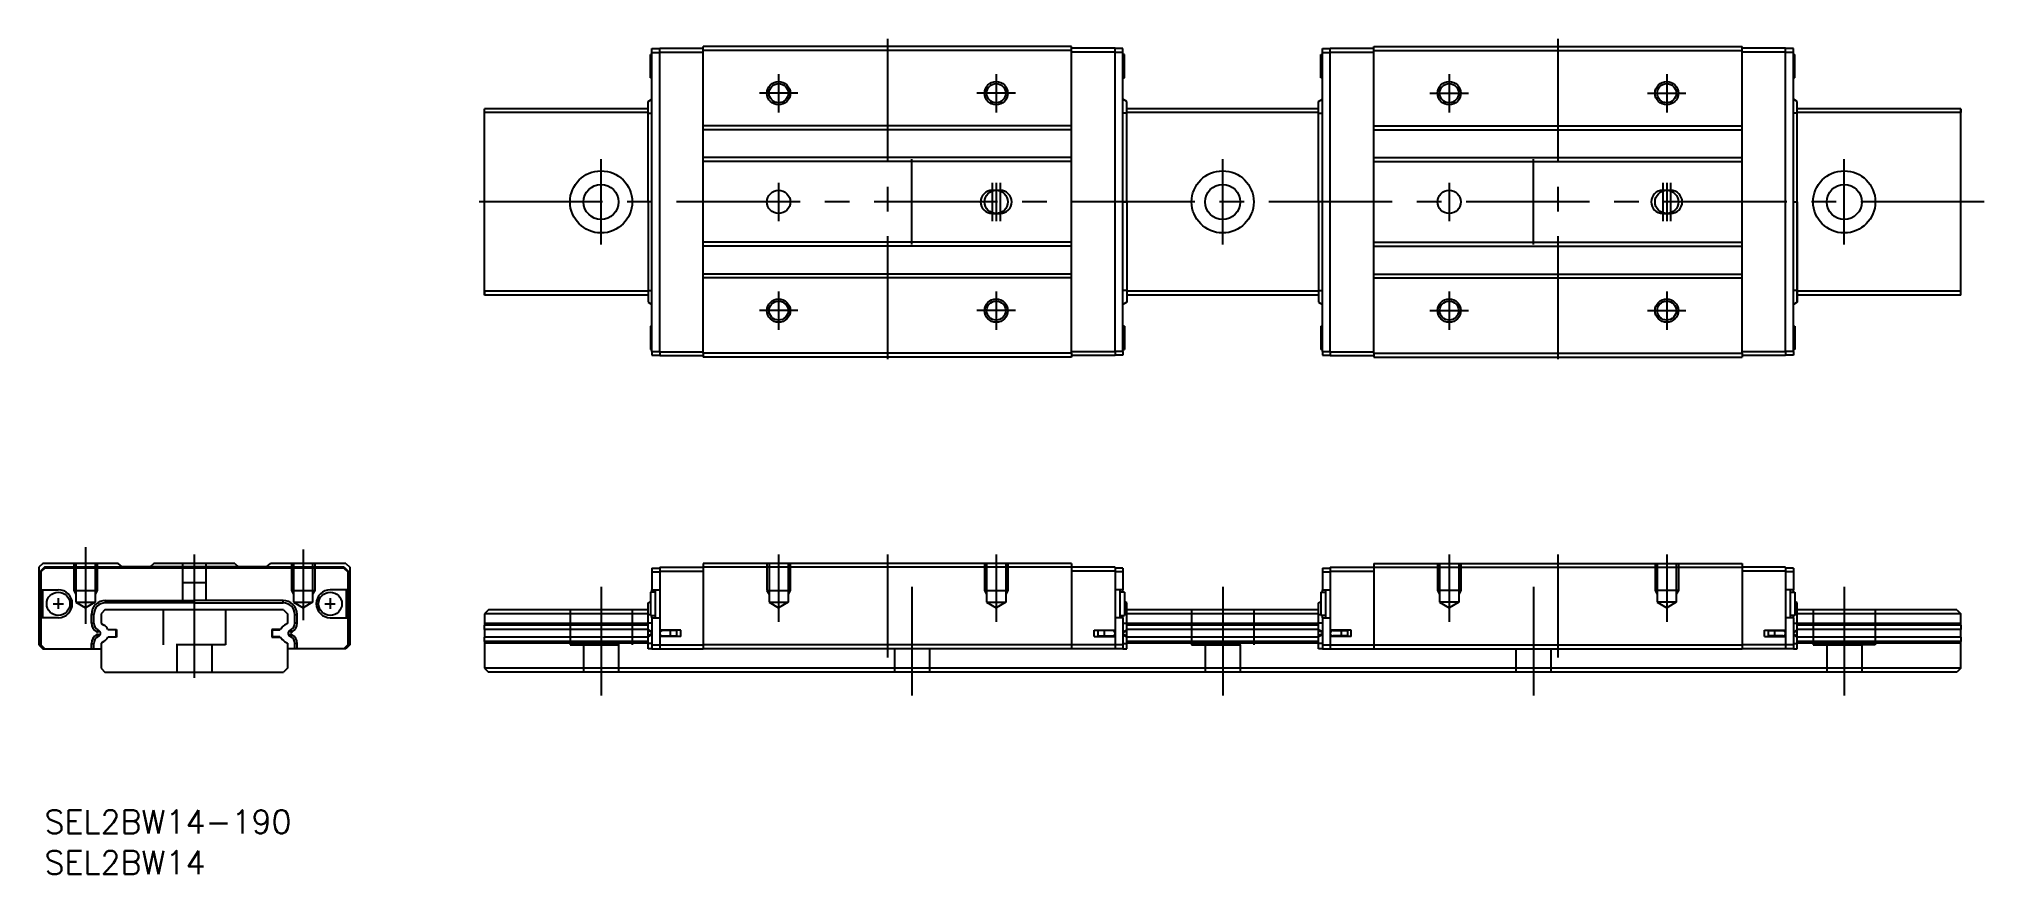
# Model space of a CAD drawing. Extents: x -20 to 230, y -26 to 82.
import ezdxf

# ---------------------------------------------------------------- set-up
doc = ezdxf.new("R2010")
doc.units = 0
doc.header["$LTSCALE"] = 0.5
doc.linetypes.add('CENTER', pattern=[50.8, 31.75, -6.35, 6.35, -6.35])
doc.linetypes.add('DASHED', pattern=[19.05, 12.7, -6.35])
doc.layers.get('0').update_dxf_attribs({"linetype": 'CONTINUOUS'})
doc.layers.add('CENTER', color=1, linetype='CENTER')
doc.styles.get("Standard").update_dxf_attribs({"font": 'txt.shx', "height": 3, "bigfont": 'bigfont.shx'})

# ---------------------------------------------------------------- blocks, each defined once
blk = doc.blocks.new('*U2')
at = {"color": 7, "linetype": 'CONTINUOUS'}
blk.add_text('SEL2BW14-190', height=3, dxfattribs=at).set_placement((-19.26, -20.78))
blk = doc.blocks.new('*U3')
at = {"color": 7, "linetype": 'CONTINUOUS'}
blk.add_text('SEL2BW14', height=3, dxfattribs=at).set_placement((-19.26, -26.02))

msp = doc.modelspace()

# ---------------------------------------------------------------- linework, layer by layer
at = {"color": 7, "linetype": 'CONTINUOUS'}
for p, q in [((58.91, 80.31), (59.91, 80.31)), ((58.91, 79.81), (58.91, 80.31)), ((59.91, 80.36), (65.51, 80.36)), ((59.91, 79.86), (59.91, 80.36)), ((112.91, 80.56), (65.51, 80.56)), ((65.51, 80.06), (65.51, 80.56)), ((112.91, 80.06), (112.91, 80.56)), ((118.51, 80.36), (112.91, 80.36)), ((118.51, 79.86), (118.51, 80.36)), ((119.51, 80.31), (118.51, 80.31)), ((119.51, 79.81), (119.51, 80.31)), ((145.21, 79.81), (145.21, 80.31)), ((145.21, 80.31), (146.21, 80.31)), ((146.21, 80.36), (151.81, 80.36)), ((146.21, 79.86), (146.21, 80.36)), ((151.81, 80.56), (199.21, 80.56)), ((151.81, 80.06), (151.81, 80.56)), ((199.21, 80.06), (199.21, 80.56)), ((204.81, 80.36), (199.21, 80.36)), ((204.81, 79.86), (204.81, 80.36)), ((205.81, 80.31), (204.81, 80.31)), ((205.81, 79.81), (205.81, 80.31)), ((58.91, 79.56), (58.71, 79.56)), ((58.71, 76.56), (58.71, 79.56)), ((58.91, 41.31), (58.91, 79.81)), ((58.91, 79.81), (59.91, 79.81)), ((59.91, 41.26), (59.91, 79.86)), ((59.91, 79.86), (65.51, 79.86)), ((65.51, 41.06), (65.51, 80.06)), ((112.91, 80.06), (65.51, 80.06)), ((112.91, 41.06), (112.91, 80.06)), ((118.51, 79.86), (112.91, 79.86)), ((118.51, 41.26), (118.51, 79.86)), ((119.51, 79.81), (118.51, 79.81)), ((119.51, 41.31), (119.51, 79.81)), ((119.71, 79.56), (119.51, 79.56)), ((119.71, 76.56), (119.71, 79.56)), ((145.01, 79.56), (145.21, 79.56)), ((145.01, 76.56), (145.01, 79.56)), ((145.21, 41.31), (145.21, 79.81)), ((145.21, 79.81), (146.21, 79.81)), ((146.21, 41.26), (146.21, 79.86)), ((146.21, 79.86), (151.81, 79.86)), ((151.81, 41.06), (151.81, 80.06)), ((151.81, 80.06), (199.21, 80.06)), ((199.21, 41.06), (199.21, 80.06)), ((204.81, 79.86), (199.21, 79.86)), ((204.81, 41.26), (204.81, 79.86)), ((205.81, 79.81), (204.81, 79.81)), ((205.81, 41.31), (205.81, 79.81)), ((205.81, 79.56), (206.01, 79.56)), ((206.01, 76.56), (206.01, 79.56)), ((58.71, 76.56), (58.91, 76.56)), ((119.51, 76.56), (119.71, 76.56)), ((145.21, 76.56), (145.01, 76.56)), ((206.01, 76.56), (205.81, 76.56)), ((58.41, 73.49), (58.91, 73.79)), ((58.41, 71.99), (58.41, 73.49)), ((120.01, 73.49), (119.51, 73.79)), ((120.01, 71.99), (120.01, 73.49)), ((144.71, 73.49), (145.21, 73.79)), ((144.71, 71.99), (144.71, 73.49)), ((206.31, 73.49), (205.81, 73.79)), ((206.31, 71.99), (206.31, 73.49)), ((206.31, 47.63), (206.31, 73.49)), ((58.41, 72.56), (37.36, 72.56)), ((37.36, 72.06), (37.36, 72.56)), ((37.36, 48.56), (37.36, 72.56)), ((58.41, 72.06), (37.36, 72.06)), ((58.41, 60.56), (58.41, 71.99)), ((58.41, 71.99), (58.91, 71.99)), ((112.91, 70.36), (65.51, 70.36)), ((120.01, 71.99), (119.51, 71.99)), ((144.71, 72.56), (120.01, 72.56)), ((144.71, 72.06), (120.01, 72.06)), ((120.01, 60.56), (120.01, 71.99)), ((144.71, 60.56), (144.71, 71.99)), ((144.71, 71.99), (145.21, 71.99)), ((151.81, 70.36), (199.21, 70.36)), ((206.31, 71.99), (205.81, 71.99)), ((227.36, 72.56), (206.31, 72.56)), ((227.36, 72.06), (206.31, 72.06)), ((206.31, 60.56), (206.31, 71.99)), ((227.36, 72.56), (227.36, 72.06)), ((227.36, 48.56), (227.36, 72.56)), ((112.91, 69.86), (65.51, 69.86)), ((151.81, 69.86), (199.21, 69.86)), ((112.91, 66.26), (65.51, 66.26)), ((112.91, 65.76), (65.51, 65.76)), ((151.81, 66.26), (199.21, 66.26)), ((151.81, 65.76), (199.21, 65.76)), ((58.41, 60.56), (58.41, 49.13)), ((58.91, 60.56), (58.41, 60.56)), ((102.71, 62.06), (103.71, 62.06)), ((119.51, 60.56), (120.01, 60.56)), ((120.01, 60.56), (120.01, 49.13)), ((144.71, 60.56), (144.71, 49.13)), ((145.21, 60.56), (144.71, 60.56)), ((189.01, 62.06), (190.01, 62.06)), ((205.81, 60.56), (206.31, 60.56)), ((206.31, 60.56), (206.31, 49.13)), ((102.71, 59.06), (103.71, 59.06)), ((189.01, 59.06), (190.01, 59.06)), ((112.91, 55.36), (65.51, 55.36)), ((151.81, 55.36), (199.21, 55.36)), ((112.91, 54.86), (65.51, 54.86)), ((151.81, 54.86), (199.21, 54.86)), ((112.91, 51.26), (65.51, 51.26)), ((112.91, 50.76), (65.51, 50.76)), ((151.81, 51.26), (199.21, 51.26)), ((151.81, 50.76), (199.21, 50.76)), ((58.41, 49.06), (37.36, 49.06)), ((37.36, 49.06), (37.36, 48.56)), ((58.41, 48.56), (37.36, 48.56)), ((58.41, 49.13), (58.91, 49.13)), ((58.41, 49.13), (58.41, 47.63)), ((58.41, 47.63), (58.91, 47.33)), ((120.01, 49.13), (119.51, 49.13)), ((120.01, 47.63), (119.51, 47.33)), ((120.01, 49.13), (120.01, 47.63)), ((144.71, 49.06), (120.01, 49.06)), ((144.71, 48.56), (120.01, 48.56)), ((144.71, 49.13), (144.71, 47.63)), ((144.71, 49.13), (145.21, 49.13)), ((144.71, 47.63), (145.21, 47.33)), ((206.31, 49.13), (205.81, 49.13)), ((206.31, 47.63), (205.81, 47.33)), ((206.31, 49.13), (206.31, 47.63)), ((227.36, 49.06), (206.31, 49.06)), ((227.36, 48.56), (206.31, 48.56)), ((227.36, 48.56), (227.36, 49.06)), ((58.71, 44.56), (58.71, 41.56)), ((58.91, 44.56), (58.71, 44.56)), ((119.71, 44.56), (119.51, 44.56)), ((119.71, 44.56), (119.71, 41.56)), ((145.01, 44.56), (145.01, 41.56)), ((145.01, 44.56), (145.21, 44.56)), ((205.81, 44.56), (206.01, 44.56)), ((206.01, 44.56), (206.01, 41.56)), ((58.71, 41.56), (58.91, 41.56)), ((58.91, 41.31), (58.91, 40.81)), ((58.91, 41.31), (59.91, 41.31)), ((58.91, 40.81), (59.91, 40.81)), ((59.91, 41.26), (65.51, 41.26)), ((59.91, 41.26), (59.91, 40.76)), ((59.91, 40.76), (65.51, 40.76)), ((112.91, 41.06), (65.51, 41.06)), ((65.51, 41.06), (65.51, 40.56)), ((112.91, 40.56), (65.51, 40.56)), ((118.51, 41.26), (112.91, 41.26)), ((112.91, 41.06), (112.91, 40.56)), ((118.51, 40.76), (112.91, 40.76)), ((119.51, 41.31), (118.51, 41.31)), ((118.51, 41.26), (118.51, 40.76)), ((119.51, 40.81), (118.51, 40.81)), ((119.51, 41.56), (119.71, 41.56)), ((119.51, 41.31), (119.51, 40.81)), ((145.21, 41.56), (145.01, 41.56)), ((145.21, 41.31), (145.21, 40.81)), ((145.21, 41.31), (146.21, 41.31)), ((145.21, 40.81), (146.21, 40.81)), ((146.21, 41.26), (151.81, 41.26)), ((146.21, 41.26), (146.21, 40.76)), ((146.21, 40.76), (151.81, 40.76)), ((151.81, 41.06), (199.21, 41.06)), ((151.81, 41.06), (151.81, 40.56)), ((151.81, 40.56), (199.21, 40.56)), ((204.81, 41.26), (199.21, 41.26)), ((199.21, 41.06), (199.21, 40.56)), ((204.81, 40.76), (199.21, 40.76)), ((205.81, 41.31), (204.81, 41.31)), ((204.81, 41.26), (204.81, 40.76)), ((205.81, 40.81), (204.81, 40.81)), ((206.01, 41.56), (205.81, 41.56)), ((205.81, 41.31), (205.81, 40.81)), ((-19.5, 14), (-20, 13.5)), ((-20, 13.5), (-20, 3.5)), ((-19.3, 13.5), (-19.8, 13)), ((-19.8, 13), (-19.8, 5.4)), ((-19.25, 13.4), (-19.75, 12.9)), ((-19.75, 12.9), (-19.75, 10.6)), ((-9.8, 14), (-19.5, 14)), ((19.3, 13.5), (-19.3, 13.5)), ((19.25, 13.4), (-19.25, 13.4)), ((-9.3, 13.55), (-9.8, 14)), ((9.3, 13.55), (-9.3, 13.55)), ((-5.2, 14), (-5.7, 13.55)), ((5.2, 14), (-5.2, 14)), ((5.2, 14), (5.7, 13.55)), ((9.3, 13.55), (9.8, 14)), ((19.5, 14), (9.8, 14)), ((19.25, 13.4), (19.75, 12.9)), ((19.3, 13.5), (19.8, 13)), ((19.5, 14), (20, 13.5)), ((19.75, 12.9), (19.75, 10.6)), ((19.8, 13), (19.8, 5.4)), ((20, 13.5), (20, 3.5)), ((58.91, 13.4), (58.91, 10.6)), ((58.91, 13.4), (59.91, 13.4)), ((58.91, 12.9), (59.91, 12.9)), ((59.91, 13.5), (65.51, 13.5)), ((59.91, 13.5), (59.91, 5.4)), ((59.91, 13), (65.51, 13)), ((112.91, 14), (65.51, 14)), ((65.51, 14), (65.51, 3.5)), ((112.91, 13.5), (65.51, 13.5)), ((112.91, 14), (112.91, 3.5)), ((118.51, 13.5), (112.91, 13.5)), ((118.51, 13), (112.91, 13)), ((118.51, 13.5), (118.51, 5.4)), ((119.51, 13.4), (118.51, 13.4)), ((119.51, 12.9), (118.51, 12.9)), ((119.51, 13.4), (119.51, 10.6)), ((145.21, 13.4), (145.21, 10.6)), ((145.21, 13.4), (146.21, 13.4)), ((145.21, 12.9), (146.21, 12.9)), ((146.21, 13.5), (151.81, 13.5)), ((146.21, 13.5), (146.21, 5.4)), ((146.21, 13), (151.81, 13)), ((151.81, 14), (199.21, 14)), ((151.81, 14), (151.81, 3.5)), ((151.81, 13.5), (199.21, 13.5)), ((199.21, 14), (199.21, 3.5)), ((204.81, 13.5), (199.21, 13.5)), ((204.81, 13), (199.21, 13)), ((204.81, 13.5), (204.81, 5.4)), ((205.81, 13.4), (204.81, 13.4)), ((205.81, 12.9), (204.81, 12.9)), ((205.81, 13.4), (205.81, 10.6)), ((-19.75, 10.6), (-17.5, 10.6)), ((-19.55, 10.6), (-19.55, 7)), ((19.75, 10.6), (17.5, 10.6)), ((19.55, 10.6), (19.55, 7)), ((59.31, 10.3), (58.71, 10.3)), ((58.71, 10.3), (58.71, 7.3)), ((58.91, 10.3), (58.91, 10.6)), ((58.91, 10.6), (59.91, 10.6)), ((59.31, 10.6), (59.31, 7)), ((119.51, 10.6), (118.51, 10.6)), ((119.11, 10.6), (119.11, 7)), ((119.71, 10.3), (119.11, 10.3)), ((119.51, 10.3), (119.51, 10.6)), ((119.71, 10.3), (119.71, 7.3)), ((145.01, 10.3), (145.61, 10.3)), ((145.01, 10.3), (145.01, 7.3)), ((145.21, 10.3), (145.21, 10.6)), ((145.21, 10.6), (146.21, 10.6)), ((145.61, 10.6), (145.61, 7)), ((205.81, 10.6), (204.81, 10.6)), ((205.41, 10.6), (205.41, 7)), ((205.41, 10.3), (206.01, 10.3)), ((205.81, 10.3), (205.81, 10.6)), ((206.01, 10.3), (206.01, 7.3)), ((-11.5, 8), (-12, 7.5)), ((11.5, 8), (-11.5, 8)), ((-11.43, 9.23), (0, 9.23)), ((-11.43, 8.93), (-11.43, 9.23)), ((0, 8.93), (-11.43, 8.93)), ((11.43, 9.23), (0, 9.23)), ((0, 9.23), (0, 8.93)), ((0, 8.93), (11.43, 8.93)), ((11.43, 8.93), (11.43, 9.23)), ((11.5, 8), (12, 7.5)), ((37.86, 8), (37.36, 7.5)), ((58.41, 8), (37.86, 8)), ((58.41, 8.93), (58.71, 9.11)), ((58.41, 3), (58.41, 8.93)), ((120.01, 8.93), (119.71, 9.11)), ((120.01, 3), (120.01, 8.93)), ((144.71, 8), (120.01, 8)), ((144.71, 8.93), (145.01, 9.11)), ((144.71, 3), (144.71, 8.93)), ((206.31, 8.93), (206.01, 9.11)), ((206.31, 3), (206.31, 8.93)), ((208.36, 8), (206.31, 8)), ((226.86, 8), (208.36, 8)), ((226.86, 8), (227.36, 7.5)), ((-19.8, 5.4), (-19.75, 5.4)), ((-19.8, 4.6), (-19.8, 5.4)), ((-19.75, 7), (-19.75, 3.5)), ((-17.5, 7), (-19.75, 7)), ((-13.23, 6.31), (-13.23, 7.43)), ((-12.93, 7.43), (-13.23, 7.43)), ((-13.23, 6.31), (-12.93, 6.31)), ((-12.93, 6.31), (-12.93, 7.43)), ((-12.58, 5.18), (-12.43, 5.44)), ((-12.42, 5.09), (-12.58, 5.18)), ((-12.27, 5.35), (-12.43, 5.44)), ((-12.42, 5.09), (-12.27, 5.35)), ((-12, 7.5), (-12, 6.26)), ((-12, 6.26), (-11.63, 6.05)), ((-11.11, 5.5), (-10, 5.5)), ((-11.01, 5.45), (-11.03, 5.5)), ((-10.05, 5.45), (-11.01, 5.45)), ((-10.05, 4.55), (-10.05, 5.45)), ((-10, 5.5), (-10, 4.5)), ((10, 5.5), (10, 4.5)), ((11.11, 5.5), (10, 5.5)), ((10.05, 5.45), (11.01, 5.45)), ((10.05, 4.55), (10.05, 5.45)), ((11.01, 5.45), (11.03, 5.5)), ((12, 6.26), (11.63, 6.05)), ((12, 7.5), (12, 6.26)), ((12.27, 5.35), (12.43, 5.44)), ((12.42, 5.09), (12.27, 5.35)), ((12.42, 5.09), (12.58, 5.18)), ((12.58, 5.18), (12.43, 5.44)), ((12.93, 7.43), (13.23, 7.43)), ((12.93, 6.31), (12.93, 7.43)), ((13.23, 6.31), (12.93, 6.31)), ((13.23, 6.31), (13.23, 7.43)), ((17.5, 7), (19.75, 7)), ((19.75, 7), (19.75, 3.5)), ((19.8, 5.4), (19.75, 5.4)), ((19.8, 4.6), (19.8, 5.4)), ((58.41, 7.5), (37.36, 7.5)), ((37.36, 7.5), (37.36, 6.26)), ((58.41, 6.26), (37.36, 6.26)), ((37.36, 6.26), (37.36, 6.05)), ((58.41, 6.05), (37.36, 6.05)), ((37.36, 5.5), (37.36, 6.05)), ((58.41, 5.5), (37.36, 5.5)), ((37.36, 5.5), (37.36, 4.5)), ((58.41, 7.43), (58.71, 7.43)), ((58.91, 6.31), (58.41, 6.31)), ((58.91, 5.18), (58.41, 5.44)), ((58.91, 5.09), (58.41, 5.35)), ((58.71, 7.3), (59.31, 7.3)), ((58.91, 7), (58.91, 7.3)), ((58.91, 7), (58.91, 3.5)), ((58.91, 7), (59.91, 7)), ((59.91, 5.4), (59.91, 4.6)), ((62.61, 5.4), (59.91, 5.4)), ((61.31, 5.35), (60.26, 5.35)), ((60.71, 5.35), (60.71, 5.4)), ((61.17, 5.35), (61.17, 5.4)), ((61.31, 5), (61.31, 5.35)), ((62.11, 5.35), (61.31, 5.35)), ((62.11, 5), (62.11, 5.35)), ((62.61, 4.6), (62.61, 5.4)), ((115.81, 4.6), (115.81, 5.4)), ((115.81, 5.4), (118.51, 5.4)), ((116.31, 5.35), (116.31, 5)), ((117.11, 5.35), (116.31, 5.35)), ((117.11, 5.35), (117.11, 5)), ((118.16, 5.35), (117.11, 5.35)), ((117.25, 5.35), (117.25, 5.4)), ((117.71, 5.35), (117.71, 5.4)), ((119.51, 7), (118.51, 7)), ((118.51, 5.4), (118.51, 4.6)), ((119.11, 7.3), (119.71, 7.3)), ((119.51, 7), (119.51, 7.3)), ((119.51, 7), (119.51, 3.5)), ((119.51, 6.31), (120.01, 6.31)), ((119.51, 5.18), (120.01, 5.44)), ((119.51, 5.09), (120.01, 5.35)), ((120.01, 7.43), (119.71, 7.43)), ((144.71, 7.5), (120.01, 7.5)), ((144.71, 6.26), (120.01, 6.26)), ((144.71, 6.05), (120.01, 6.05)), ((144.71, 5.5), (120.01, 5.5)), ((144.71, 7.43), (145.01, 7.43)), ((145.21, 6.31), (144.71, 6.31)), ((145.21, 5.18), (144.71, 5.44)), ((145.21, 5.09), (144.71, 5.35)), ((145.61, 7.3), (145.01, 7.3)), ((145.21, 7), (145.21, 7.3)), ((145.21, 7), (145.21, 3.5)), ((145.21, 7), (146.21, 7)), ((146.21, 5.4), (146.21, 4.6)), ((148.91, 5.4), (146.21, 5.4)), ((146.56, 5.35), (147.61, 5.35)), ((147.01, 5.35), (147.01, 5.4)), ((147.47, 5.35), (147.47, 5.4)), ((147.61, 5.35), (147.61, 5)), ((147.61, 5.35), (148.41, 5.35)), ((148.41, 5.35), (148.41, 5)), ((148.91, 4.6), (148.91, 5.4)), ((202.11, 4.6), (202.11, 5.4)), ((202.11, 5.4), (204.81, 5.4)), ((202.61, 5), (202.61, 5.35)), ((202.61, 5.35), (203.41, 5.35)), ((203.41, 5), (203.41, 5.35)), ((203.41, 5.35), (204.46, 5.35)), ((203.55, 5.35), (203.55, 5.4)), ((204.01, 5.35), (204.01, 5.4)), ((205.81, 7), (204.81, 7)), ((204.81, 5.4), (204.81, 4.6)), ((206.01, 7.3), (205.41, 7.3)), ((205.81, 7), (205.81, 7.3)), ((205.81, 7), (205.81, 3.5)), ((205.81, 6.31), (206.31, 6.31)), ((205.81, 5.18), (206.31, 5.44)), ((205.81, 5.09), (206.31, 5.35)), ((206.31, 7.43), (206.01, 7.43)), ((208.36, 7.5), (206.31, 7.5)), ((208.36, 6.26), (206.31, 6.26)), ((208.36, 6.05), (206.31, 6.05)), ((208.36, 5.5), (206.31, 5.5)), ((227.36, 7.5), (208.36, 7.5)), ((227.36, 6.26), (208.36, 6.26)), ((227.36, 6.05), (208.36, 6.05)), ((227.36, 5.5), (208.36, 5.5)), ((227.36, 6.26), (227.36, 7.5)), ((227.36, 6.05), (227.36, 6.26)), ((227.36, 6.05), (227.36, 5.5)), ((227.36, 4.5), (227.36, 5.5)), ((-20, 3.5), (-19.5, 3)), ((-19.8, 4.6), (-19.75, 4.6)), ((-19.8, 4.6), (-19.8, 3.5)), ((-19.8, 3.5), (-19.3, 3)), ((-19.75, 3.5), (-19.25, 3)), ((-19.5, 3), (-19.3, 3)), ((-19.3, 3), (-19.25, 3)), ((-19.25, 3), (-13.23, 3)), ((-13.23, 3), (-13.23, 3.69)), ((-13.23, 3.69), (-12.93, 3.69)), ((-13.23, 3), (-12.93, 3)), ((-12.93, 3), (-12.93, 3.69)), ((-12.93, 3), (-12, 3)), ((-12.58, 4.82), (-12.42, 4.91)), ((-12.58, 4.82), (-12.43, 4.56)), ((-12.43, 4.56), (-12.27, 4.65)), ((-12.42, 4.91), (-12.27, 4.65)), ((-11.63, 3.95), (-12, 3.74)), ((-12, 3.74), (-12, 0.5)), ((-10, 4.5), (-11.11, 4.5)), ((-11.03, 4.5), (-11.01, 4.55)), ((-11.01, 4.55), (-10.05, 4.55)), ((10, 4.5), (11.11, 4.5)), ((11.01, 4.55), (10.05, 4.55)), ((11.03, 4.5), (11.01, 4.55)), ((11.63, 3.95), (12, 3.74)), ((12, 3.74), (12, 0.5)), ((12.93, 3), (12, 3)), ((12.42, 4.91), (12.27, 4.65)), ((12.43, 4.56), (12.27, 4.65)), ((12.58, 4.82), (12.42, 4.91)), ((12.58, 4.82), (12.43, 4.56)), ((13.23, 3.69), (12.93, 3.69)), ((12.93, 3), (12.93, 3.69)), ((13.23, 3), (12.93, 3)), ((13.23, 3), (13.23, 3.69)), ((19.25, 3), (13.23, 3)), ((19.75, 3.5), (19.25, 3)), ((19.3, 3), (19.25, 3)), ((19.8, 3.5), (19.3, 3)), ((19.5, 3), (19.3, 3)), ((20, 3.5), (19.5, 3)), ((19.8, 4.6), (19.75, 4.6)), ((19.8, 4.6), (19.8, 3.5)), ((58.41, 4.5), (37.36, 4.5)), ((37.36, 3.95), (37.36, 4.5)), ((58.41, 3.95), (37.36, 3.95)), ((37.36, 3.95), (37.36, 3.74)), ((58.41, 3.74), (37.36, 3.74)), ((37.36, 3.74), (37.36, 0.5)), ((58.91, 4.91), (58.41, 4.65)), ((58.91, 4.82), (58.41, 4.56)), ((58.91, 3.69), (58.41, 3.69)), ((58.91, 3), (58.41, 3)), ((58.91, 3.5), (58.91, 3)), ((58.91, 3.5), (59.91, 3.5)), ((58.91, 3), (59.91, 3)), ((62.61, 4.6), (59.91, 4.6)), ((59.91, 4.6), (59.91, 3.5)), ((59.91, 3.5), (65.51, 3.5)), ((59.91, 3.5), (59.91, 3)), ((59.91, 3), (65.51, 3)), ((60.26, 4.65), (61.31, 4.65)), ((60.71, 4.6), (60.71, 4.65)), ((61.17, 4.6), (61.17, 4.65)), ((61.31, 4.65), (61.31, 5)), ((61.31, 4.65), (62.11, 4.65)), ((62.11, 4.65), (62.11, 5)), ((112.91, 3.5), (65.51, 3.5)), ((65.51, 3.5), (65.51, 3)), ((112.91, 3), (65.51, 3)), ((118.51, 3.5), (112.91, 3.5)), ((112.91, 3.5), (112.91, 3)), ((118.51, 3), (112.91, 3)), ((115.81, 4.6), (118.51, 4.6)), ((116.31, 5), (116.31, 4.65)), ((116.31, 4.65), (117.11, 4.65)), ((117.11, 5), (117.11, 4.65)), ((117.11, 4.65), (118.16, 4.65)), ((117.25, 4.6), (117.25, 4.65)), ((117.71, 4.6), (117.71, 4.65)), ((118.51, 4.6), (118.51, 3.5)), ((118.51, 3.5), (118.51, 3)), ((119.51, 3.5), (118.51, 3.5)), ((119.51, 3), (118.51, 3)), ((119.51, 4.91), (120.01, 4.65)), ((119.51, 4.82), (120.01, 4.56)), ((119.51, 3.69), (120.01, 3.69)), ((119.51, 3.5), (119.51, 3)), ((119.51, 3), (120.01, 3)), ((144.71, 4.5), (120.01, 4.5)), ((144.71, 3.95), (120.01, 3.95)), ((144.71, 3.74), (120.01, 3.74)), ((145.21, 4.91), (144.71, 4.65)), ((145.21, 4.82), (144.71, 4.56)), ((145.21, 3.69), (144.71, 3.69)), ((145.21, 3), (144.71, 3)), ((145.21, 3.5), (145.21, 3)), ((145.21, 3.5), (146.21, 3.5)), ((145.21, 3), (146.21, 3)), ((148.91, 4.6), (146.21, 4.6)), ((146.21, 4.6), (146.21, 3.5)), ((146.21, 3.5), (151.81, 3.5)), ((146.21, 3.5), (146.21, 3)), ((146.21, 3), (151.81, 3)), ((147.61, 4.65), (146.56, 4.65)), ((147.01, 4.6), (147.01, 4.65)), ((147.47, 4.6), (147.47, 4.65)), ((147.61, 5), (147.61, 4.65)), ((148.41, 4.65), (147.61, 4.65)), ((148.41, 5), (148.41, 4.65)), ((151.81, 3.5), (199.21, 3.5)), ((151.81, 3.5), (151.81, 3)), ((151.81, 3), (199.21, 3)), ((204.81, 3.5), (199.21, 3.5)), ((199.21, 3.5), (199.21, 3)), ((204.81, 3), (199.21, 3)), ((202.11, 4.6), (204.81, 4.6)), ((202.61, 4.65), (202.61, 5)), ((203.41, 4.65), (202.61, 4.65)), ((203.41, 4.65), (203.41, 5)), ((204.46, 4.65), (203.41, 4.65)), ((203.55, 4.6), (203.55, 4.65)), ((204.01, 4.6), (204.01, 4.65)), ((204.81, 4.6), (204.81, 3.5)), ((204.81, 3.5), (204.81, 3)), ((205.81, 3.5), (204.81, 3.5)), ((205.81, 3), (204.81, 3)), ((205.81, 4.91), (206.31, 4.65)), ((205.81, 4.82), (206.31, 4.56)), ((205.81, 3.69), (206.31, 3.69)), ((205.81, 3.5), (205.81, 3)), ((205.81, 3), (206.31, 3)), ((208.36, 4.5), (206.31, 4.5)), ((208.36, 3.95), (206.31, 3.95)), ((208.36, 3.74), (206.31, 3.74)), ((227.36, 4.5), (208.36, 4.5)), ((227.36, 3.95), (208.36, 3.95)), ((227.36, 3.74), (208.36, 3.74)), ((227.36, 4.5), (227.36, 3.95)), ((227.36, 3.74), (227.36, 3.95)), ((227.36, 0.5), (227.36, 3.74)), ((-12, 0.5), (-11.5, 0)), ((-11.5, 0), (11.5, 0)), ((12, 0.5), (11.5, 0)), ((227.36, 0.5), (37.36, 0.5)), ((37.36, 0.5), (37.86, 0)), ((226.86, 0), (37.86, 0)), ((227.36, 0.5), (226.86, 0))]:
    msp.add_line(p, q, dxfattribs=at)
at = {"color": 3, "linetype": 'DASHED'}
for p, q in [((-15.5, 14), (-15.5, 10.5)), ((-15.23, 14), (-15.23, 9)), ((-12.77, 14), (-12.77, 9)), ((-12.5, 14), (-12.5, 10.5)), ((-1.5, 14), (-1.5, 9.23)), ((1.5, 14), (1.5, 9.23)), ((12.5, 14), (12.5, 10.5)), ((12.77, 14), (12.77, 9)), ((15.23, 14), (15.23, 9)), ((15.5, 14), (15.5, 10.5)), ((73.71, 14), (73.71, 10.5)), ((73.98, 14), (73.98, 9)), ((76.44, 14), (76.44, 9)), ((76.71, 14), (76.71, 10.5)), ((101.71, 14), (101.71, 10.5)), ((101.98, 14), (101.98, 9)), ((104.44, 14), (104.44, 9)), ((104.71, 14), (104.71, 10.5)), ((160.01, 14), (160.01, 10.5)), ((160.28, 14), (160.28, 9)), ((162.74, 14), (162.74, 9)), ((163.01, 14), (163.01, 10.5)), ((188.01, 14), (188.01, 10.5)), ((188.28, 14), (188.28, 9)), ((190.74, 14), (190.74, 9)), ((191.01, 14), (191.01, 10.5)), ((-15.5, 10.5), (-15.23, 10.03)), ((-15.5, 10.5), (-12.5, 10.5)), ((-12.5, 10.5), (-12.77, 10.03)), ((1.5, 11.5), (-1.5, 11.5)), ((12.5, 10.5), (12.77, 10.03)), ((12.5, 10.5), (15.5, 10.5)), ((15.5, 10.5), (15.23, 10.03)), ((73.71, 10.5), (73.98, 10.03)), ((73.71, 10.5), (76.71, 10.5)), ((76.71, 10.5), (76.44, 10.03)), ((101.71, 10.5), (101.98, 10.03)), ((101.71, 10.5), (104.71, 10.5)), ((104.71, 10.5), (104.44, 10.03)), ((160.01, 10.5), (160.28, 10.03)), ((163.01, 10.5), (160.01, 10.5)), ((163.01, 10.5), (162.74, 10.03)), ((188.01, 10.5), (188.28, 10.03)), ((191.01, 10.5), (188.01, 10.5)), ((191.01, 10.5), (190.74, 10.03)), ((-15.23, 9), (-12.77, 9)), ((-15.23, 9), (-14, 8.29)), ((-12.77, 9), (-14, 8.29)), ((-4, 8), (-4, 3.5)), ((4, 8), (4, 3.5)), ((12.77, 9), (15.23, 9)), ((12.77, 9), (14, 8.29)), ((15.23, 9), (14, 8.29)), ((48.36, 8), (48.36, 3.5)), ((56.36, 8), (56.36, 3.5)), ((73.98, 9), (76.44, 9)), ((73.98, 9), (75.21, 8.29)), ((76.44, 9), (75.21, 8.29)), ((101.98, 9), (104.44, 9)), ((101.98, 9), (103.21, 8.29)), ((104.44, 9), (103.21, 8.29)), ((128.36, 8), (128.36, 3.5)), ((136.36, 8), (136.36, 3.5)), ((162.74, 9), (160.28, 9)), ((160.28, 9), (161.51, 8.29)), ((162.74, 9), (161.51, 8.29)), ((190.74, 9), (188.28, 9)), ((188.28, 9), (189.51, 8.29)), ((190.74, 9), (189.51, 8.29)), ((208.36, 8), (208.36, 3.5)), ((208.36, 8), (208.36, 3.5)), ((216.36, 8), (216.36, 3.5)), ((216.36, 8), (216.36, 3.5)), ((4, 3.5), (-4, 3.5)), ((-2.25, 3.5), (-2.25, 0)), ((2.25, 3.5), (2.25, 0)), ((48.36, 3.5), (56.36, 3.5)), ((50.11, 3.5), (50.11, 0)), ((54.61, 3.5), (54.61, 0)), ((90.11, 3), (90.11, 0)), ((94.61, 3), (94.61, 0)), ((128.36, 3.5), (136.36, 3.5)), ((130.11, 3.5), (130.11, 0)), ((134.61, 3.5), (134.61, 0)), ((170.11, 3), (170.11, 0)), ((174.61, 3), (174.61, 0)), ((208.36, 3.5), (216.36, 3.5)), ((216.36, 3.5), (208.36, 3.5)), ((210.11, 3.5), (210.11, 0)), ((210.11, 3.5), (210.11, 0)), ((214.61, 3.5), (214.61, 0)), ((214.61, 3.5), (214.61, 0))]:
    msp.add_line(p, q, dxfattribs=at)
at = {"color": 3, "linetype": 'CONTINUOUS'}
for centre in [(75.21, 74.56), (103.21, 74.56), (161.51, 74.56), (189.51, 74.56), (75.21, 46.56), (103.21, 46.56), (161.51, 46.56), (189.51, 46.56)]:
    msp.add_circle(centre, 1.5, dxfattribs=at)
at = {"color": 7, "linetype": 'CONTINUOUS'}
for centre, radius in [((75.21, 74.56), 1.23), ((103.21, 74.56), 1.23), ((161.51, 74.56), 1.23), ((189.51, 74.56), 1.23), ((52.36, 60.56), 4), ((52.36, 60.56), 2.25), ((132.36, 60.56), 4), ((132.36, 60.56), 2.25), ((212.36, 60.56), 4), ((212.36, 60.56), 2.25), ((75.21, 60.56), 1.5), ((103.21, 60.56), 1.5), ((161.51, 60.56), 1.5), ((189.51, 60.56), 1.5), ((75.21, 46.56), 1.23), ((103.21, 46.56), 1.23), ((161.51, 46.56), 1.23), ((189.51, 46.56), 1.23), ((-17.5, 8.8), 1.5), ((17.5, 8.8), 1.5)]:
    msp.add_circle(centre, radius, dxfattribs=at)
for centre, radius, start, end in [((102.71, 60.56), 1.5, 90, 270), ((103.71, 60.56), 1.5, 270, 90), ((189.01, 60.56), 1.5, 90, 270), ((190.01, 60.56), 1.5, 270, 90), ((-17.5, 8.8), 1.8, 270, 90), ((17.5, 8.8), 1.8, 90, 270), ((-11.43, 7.43), 1.8, 90.0008, 179.9992), ((-11.43, 7.43), 1.5, 90, 180), ((11.43, 7.43), 1.8, 0.0008, 89.9992), ((11.43, 7.43), 1.5, 0, 90), ((-11.93, 6.31), 1.3, 180, 240), ((-11.93, 6.31), 1, 180, 240), ((-12.47, 5), 0.4, 300, 60), ((-12.29, 4.91), 1.32, 26.598, 60), ((12.29, 4.91), 1.32, 120, 153.402), ((12.47, 5), 0.4, 120, 240), ((11.93, 6.31), 1, 300, 0), ((11.93, 6.31), 1.3, 300, 0), ((60.26, 5), 0.35, 90, 180), ((118.16, 5), 0.35, 0, 90), ((146.56, 5), 0.35, 90, 180), ((204.46, 5), 0.35, 0, 90), ((-11.93, 3.69), 1.3, 120, 180), ((-11.93, 3.69), 1, 120, 180), ((-12.29, 5.09), 1.32, 300, 333.402), ((12.29, 5.09), 1.32, 206.598, 240), ((11.93, 3.69), 1, 0, 60), ((11.93, 3.69), 1.3, 0, 60), ((60.26, 5), 0.35, 180, 270), ((118.16, 5), 0.35, 270, 0), ((146.56, 5), 0.35, 180, 270), ((204.46, 5), 0.35, 270, 0)]:
    msp.add_arc(centre, radius, start, end, dxfattribs=at)
at = {"layer": 'CENTER', "color": 1, "linetype": 'CENTER'}
for p, q in [((89.21, 81.56), (89.21, 39.56)), ((175.51, 81.56), (175.51, 39.56)), ((75.21, 77.03), (75.21, 72.09)), ((103.21, 77.03), (103.21, 72.09)), ((161.51, 77.03), (161.51, 72.09)), ((189.51, 77.03), (189.51, 72.09)), ((77.68, 74.56), (72.74, 74.56)), ((105.68, 74.56), (100.74, 74.56)), ((159.04, 74.56), (163.98, 74.56)), ((187.04, 74.56), (191.98, 74.56)), ((52.36, 55.06), (52.36, 66.06)), ((92.36, 55.06), (92.36, 66.06)), ((132.36, 55.06), (132.36, 66.06)), ((172.36, 55.06), (172.36, 66.06)), ((212.36, 55.06), (212.36, 66.06)), ((75.21, 63.03), (75.21, 58.09)), ((102.71, 63.03), (102.71, 58.09)), ((103.21, 63.03), (103.21, 58.09)), ((103.71, 63.03), (103.71, 58.09)), ((161.51, 63.03), (161.51, 58.09)), ((189.01, 63.03), (189.01, 58.09)), ((189.51, 63.03), (189.51, 58.09)), ((190.01, 63.03), (190.01, 58.09)), ((230.36, 60.56), (34.36, 60.56)), ((75.21, 49.03), (75.21, 44.09)), ((103.21, 49.03), (103.21, 44.09)), ((161.51, 49.03), (161.51, 44.09)), ((189.51, 49.03), (189.51, 44.09)), ((77.68, 46.56), (72.74, 46.56)), ((105.68, 46.56), (100.74, 46.56)), ((159.04, 46.56), (163.98, 46.56)), ((187.04, 46.56), (191.98, 46.56)), ((-14, 16.1), (-14, 6.2)), ((0, 15.13), (0, -1.83)), ((14, 15.8), (14, 6.7)), ((75.21, 15.13), (75.21, 6.48)), ((89.21, 15.13), (89.21, 1.87)), ((103.21, 15.13), (103.21, 6.47)), ((161.51, 15.13), (161.51, 6.47)), ((175.51, 15.13), (175.51, 1.87)), ((189.51, 15.13), (189.51, 6.48)), ((52.36, 11), (52.36, -3)), ((92.36, 11), (92.36, -3)), ((132.36, 11), (132.36, -3)), ((172.36, 11), (172.36, -3)), ((212.36, 11), (212.36, -3)), ((212.36, 11), (212.36, -3)), ((-18.18, 8.8), (-16.85, 8.8)), ((-17.5, 9.53), (-17.5, 8.13)), ((16.82, 8.8), (18.15, 8.8)), ((17.5, 9.53), (17.5, 8.13))]:
    msp.add_line(p, q, dxfattribs=at)

# ---------------------------------------------------------------- block references
at = {"color": 7, "linetype": 'CONTINUOUS'}
for name in ['*U2', '*U3']:
    msp.add_blockref(name, (0, 0), dxfattribs=at)

doc.saveas('drawing.dxf')
